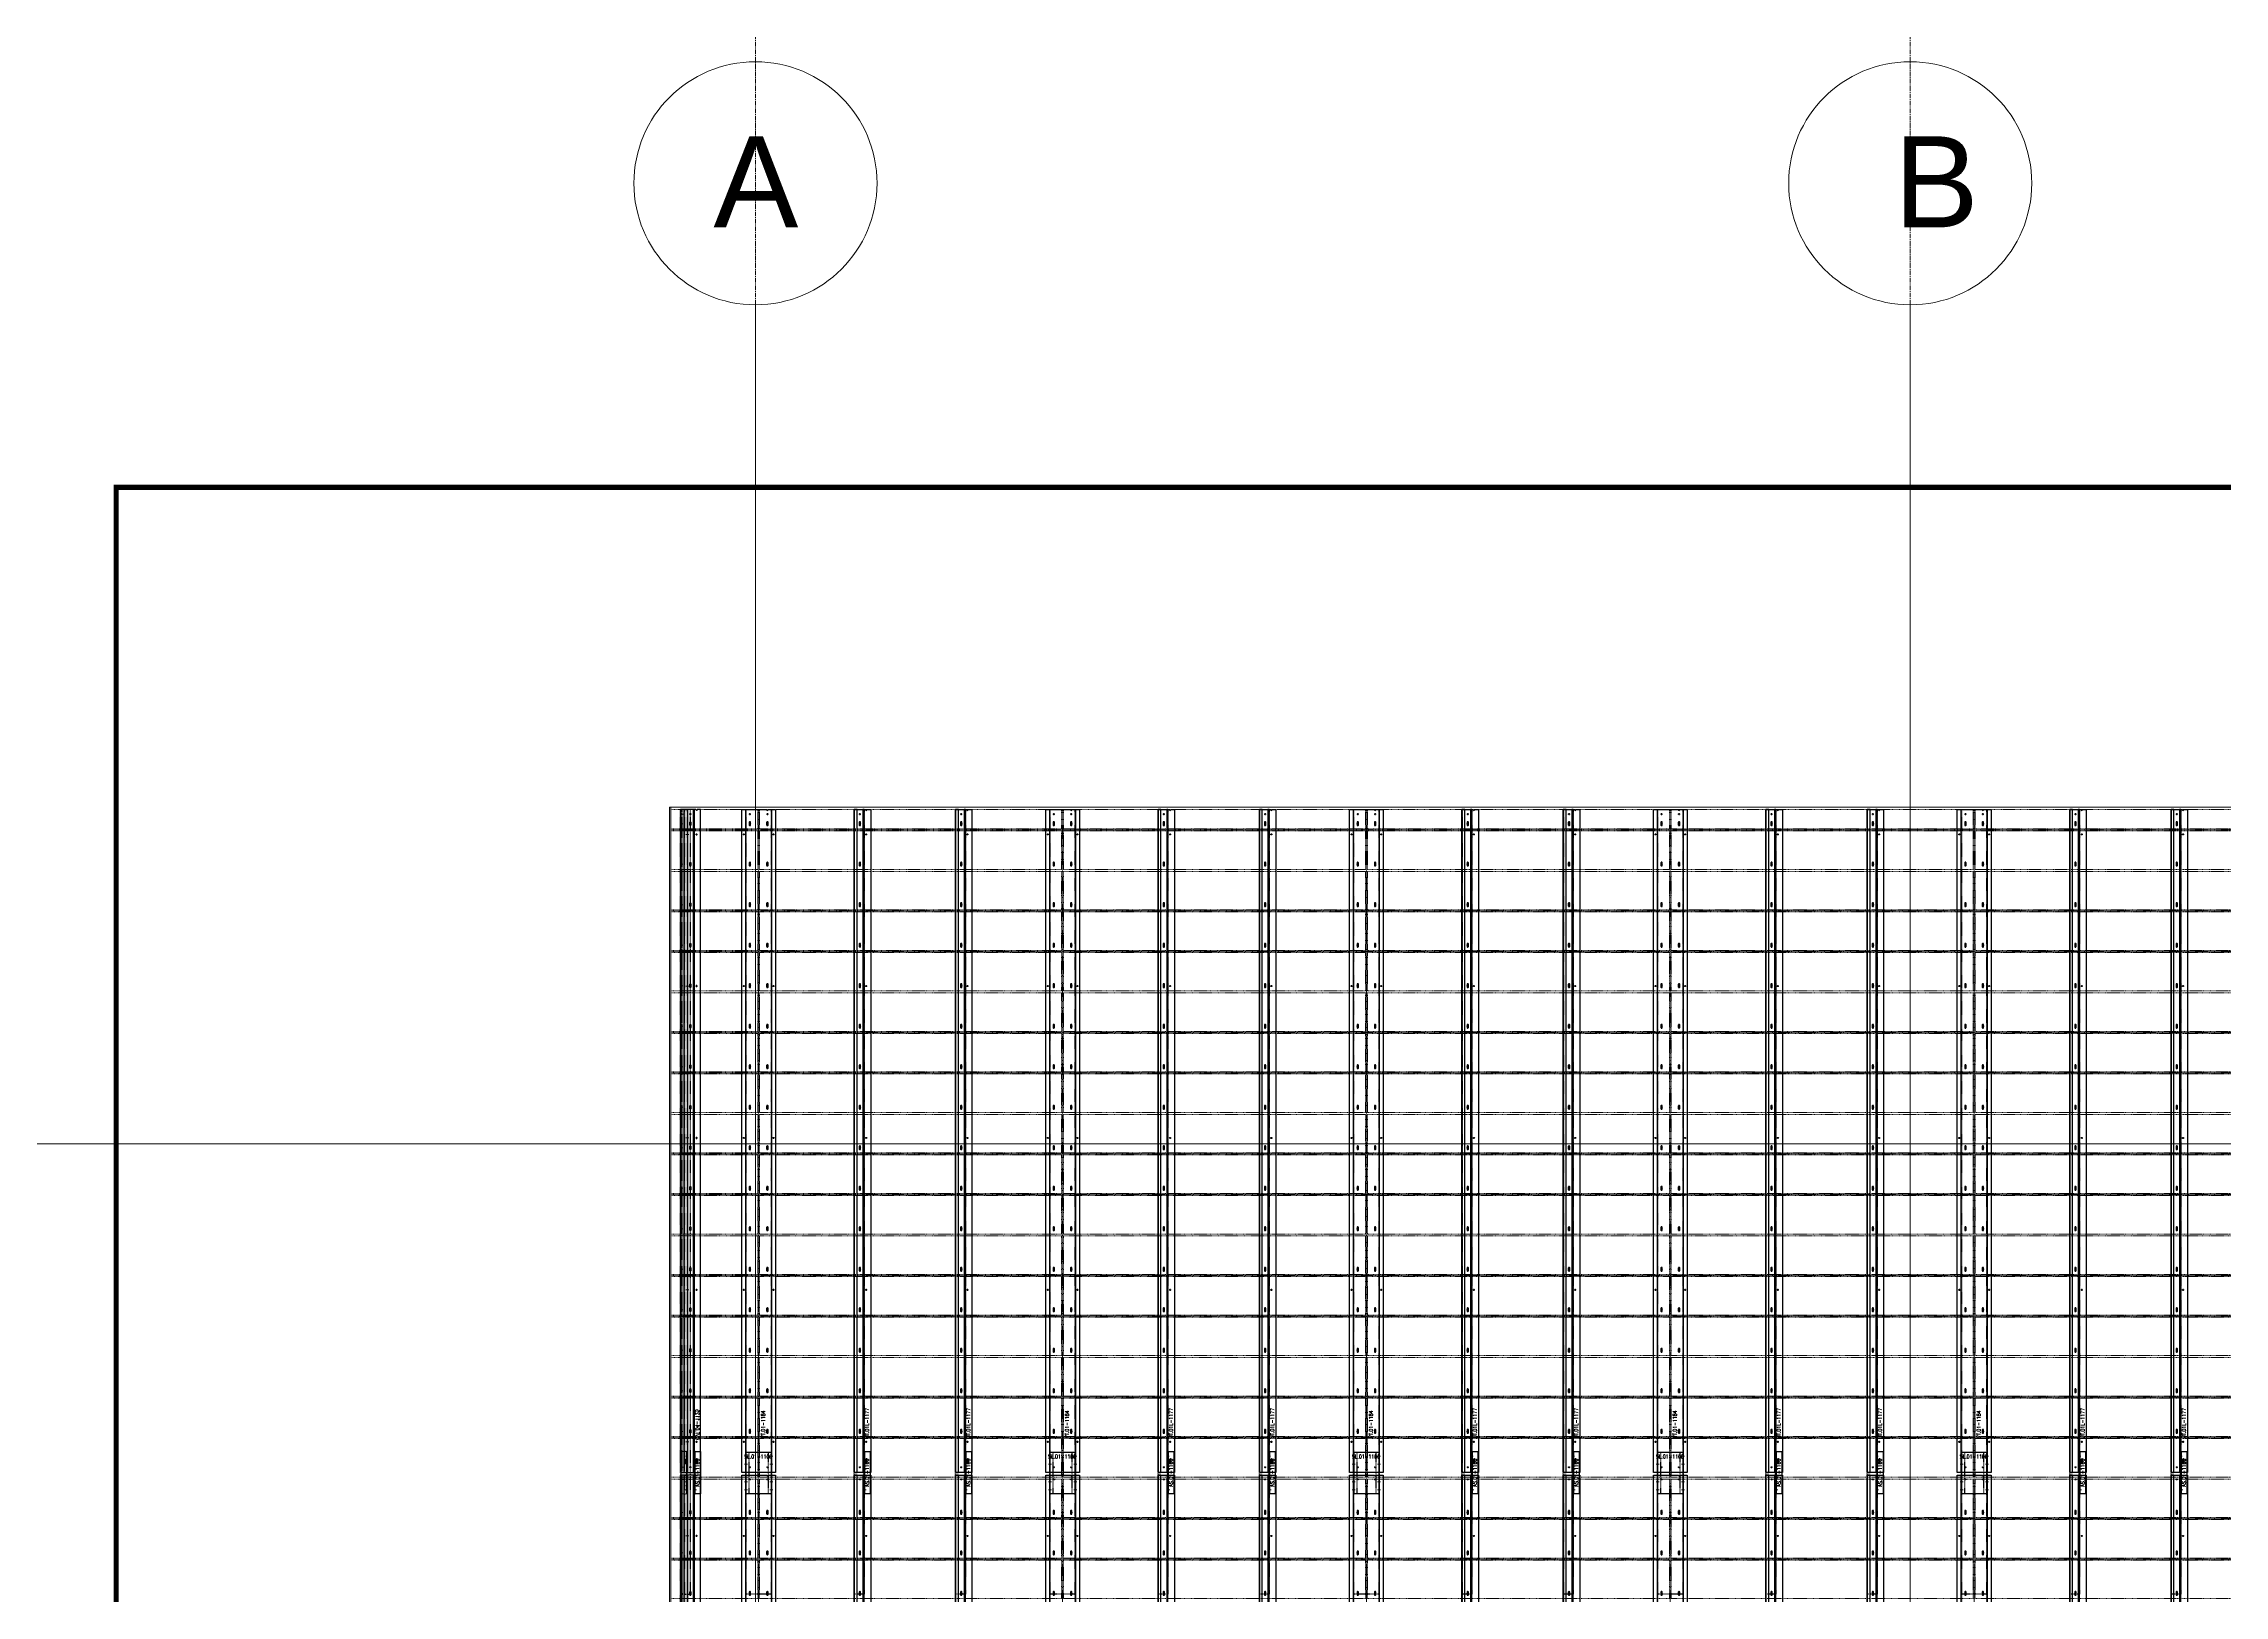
# Model space of a CAD drawing. Header units: inches. Extents: x 841 to 14369, y -5431 to -3225.
# Drawn here: x 12429.2 to 12859.7, y -3869.9 to -3563.4 of the extents above; entities that cross this region are included whole.
import ezdxf
from ezdxf.xclip import XClip

# ---------------------------------------------------------------- set-up
doc = ezdxf.new("R2010")
doc.units = ezdxf.units.IN
doc.header["$MEASUREMENT"] = 0
doc.header["$XCLIPFRAME"] = 0
for name, pattern in [('INC-200$0$NBK_CenterX2', [1.083333, 0.666667, -0.125, 0.166667, -0.125]), ('NBK_Center', [0.541667, 0.333333, -0.0625, 0.083333, -0.0625]), ('NBK_Center2', [0.270833, 0.166667, -0.03125, 0.041667, -0.03125]), ('NBK_CenterX2', [1.083333, 0.666667, -0.125, 0.166667, -0.125]), ('NBK_Hidden', [0.125, 0.083333, -0.041667]), ('NBK_Hidden2', [0.0625, 0.041667, -0.020833])]:
    doc.linetypes.add(name, pattern=pattern)
doc.layers.get('Defpoints').update_dxf_attribs({"color": 250, "lineweight": 0})
for name, color, linetype, lineweight in [('!Arch2', 8, 'Continuous', 9), ('!Bracket', 11, 'Continuous', 25), ('!Clip - bent', 20, 'Continuous', 25), ('!Dimension', 50, 'Continuous', 5), ('!Extrusion', 140, 'Continuous', 25), ('!Gridline', 112, 'NBK_CenterX2', 5), ('!Linetype_Center', 220, 'NBK_Center', 9), ('!Linetype_Center2', 222, 'NBK_Center2', 9), ('!Misc2', 252, 'NBK_Hidden2', 5), ('INC-200$0$!Gridline', 112, 'INC-200$0$NBK_CenterX2', 5), ('S-GRID-IDEN', 1, 'Continuous', 9)]:
    doc.layers.add(name, color=color, linetype=linetype, lineweight=lineweight)
doc.layers.add('!Viewport', color=250, linetype='Continuous', lineweight=0, plot=False)
doc.styles.add('Arial_1', font='arial.ttf', dxfattribs={"height": 18})
doc.styles.add('Romans', font='romans.shx', dxfattribs={"width": 0.8})

# ---------------------------------------------------------------- blocks, each defined once
blk = doc.blocks.new('Grid - Grid Head - 1_2_ Circle-1591862-BUILDING ELEVATION - EAST')
at = {"layer": 'S-GRID-IDEN'}
blk.add_circle((813.21, 1599.69), 24, dxfattribs=at)
blk = doc.blocks.new('A$C5F5E0522')
for p, q in [((-1332.01, -364.16), (-1332.01, 165.69)), ((-1104.01, -364.16), (-1104.01, 165.69)), ((442.95, 0), (-1655, 0))]:
    blk.add_line(p, q)
at = {"layer": 'S-GRID-IDEN', "xscale": -1}
for p in [(-518.81, -1410), (-290.81, -1410)]:
    blk.add_blockref('Grid - Grid Head - 1_2_ Circle-1591862-BUILDING ELEVATION - EAST', p, dxfattribs=at)
at = {"style": 'Arial_1'}
for s, p in [('A', (-1340.32, 180.98)), ('B', (-1107.26, 180.98))]:
    blk.add_text(s, height=18, dxfattribs=at).set_placement(p)
blk = doc.blocks.new('A$C5F5E0AD2')
for p, q in [((-629.76, 324.5), (-1348.97, 324.5)), ((-1348.97, 324.5), (-1348.97, 0)), ((-1348.76, 0), (-1348.76, 324.5))]:
    blk.add_line(p, q)
blk = doc.blocks.new('A$C5EC25172')
at = {"layer": '!Linetype_Center2'}
for p, q in [((-1331.39, 66), (-1331.39, -242)), ((-1271.39, 66), (-1271.39, -242)), ((-1211.39, 66), (-1211.39, -242)), ((-1151.39, 66), (-1151.39, -242)), ((-1091.39, 66), (-1091.39, -242)), ((-1348.76, 62), (-629.76, 62)), ((-1348.76, 46), (-629.76, 46)), ((-1348.76, 38), (-629.76, 38)), ((-1348.76, 22), (-629.76, 22)), ((-1348.76, 14), (-629.76, 14)), ((-1348.76, -2), (-629.76, -2)), ((-1348.76, -10), (-629.76, -10)), ((-1348.76, -26), (-629.76, -26)), ((-1348.76, -34), (-629.76, -34)), ((-1348.76, -50), (-629.76, -50)), ((-1348.76, -58), (-629.76, -58)), ((-1348.76, -74), (-629.76, -74)), ((-1348.76, -82), (-629.76, -82))]:
    blk.add_line(p, q, dxfattribs=at)
for points in [[(-1331.58, 66), (-1348.76, 66), (-1348.76, 62.2), (-1331.58, 62.2)], [(-1331.2, 66), (-1271.58, 66), (-1271.58, 62.2), (-1331.2, 62.2)], [(-1211.58, 66), (-1271.2, 66), (-1271.2, 62.2), (-1211.58, 62.2)], [(-1211.2, 66), (-1151.58, 66), (-1151.58, 62.2), (-1211.2, 62.2)], [(-1091.58, 66), (-1151.2, 66), (-1151.2, 62.2), (-1091.58, 62.2)], [(-1091.2, 66), (-1031.58, 66), (-1031.58, 62.2), (-1091.2, 62.2)], [(-1331.58, 54.19), (-1348.76, 54.19), (-1348.76, 61.8), (-1331.58, 61.8)], [(-1331.2, 54.19), (-1271.58, 54.19), (-1271.58, 61.8), (-1331.2, 61.8)], [(-1211.58, 54.19), (-1271.2, 54.19), (-1271.2, 61.8), (-1211.58, 61.8)], [(-1211.2, 54.19), (-1151.58, 54.19), (-1151.58, 61.8), (-1211.2, 61.8)], [(-1091.58, 54.19), (-1151.2, 54.19), (-1151.2, 61.8), (-1091.58, 61.8)], [(-1091.2, 54.19), (-1031.58, 54.19), (-1031.58, 61.8), (-1091.2, 61.8)], [(-1331.58, 53.81), (-1348.76, 53.81), (-1348.76, 46.2), (-1331.58, 46.2)], [(-1331.2, 53.81), (-1271.58, 53.81), (-1271.58, 46.2), (-1331.2, 46.2)], [(-1211.58, 53.81), (-1271.2, 53.81), (-1271.2, 46.2), (-1211.58, 46.2)], [(-1211.2, 53.81), (-1151.58, 53.81), (-1151.58, 46.2), (-1211.2, 46.2)], [(-1091.58, 53.81), (-1151.2, 53.81), (-1151.2, 46.2), (-1091.58, 46.2)], [(-1091.2, 53.81), (-1031.58, 53.81), (-1031.58, 46.2), (-1091.2, 46.2)], [(-1331.58, 45.81), (-1348.76, 45.81), (-1348.76, 38.2), (-1331.58, 38.2)], [(-1331.2, 45.81), (-1271.58, 45.81), (-1271.58, 38.2), (-1331.2, 38.2)], [(-1211.58, 45.81), (-1271.2, 45.81), (-1271.2, 38.2), (-1211.58, 38.2)], [(-1211.2, 45.81), (-1151.58, 45.81), (-1151.58, 38.2), (-1211.2, 38.2)], [(-1091.58, 45.81), (-1151.2, 45.81), (-1151.2, 38.2), (-1091.58, 38.2)], [(-1091.2, 45.81), (-1031.58, 45.81), (-1031.58, 38.2), (-1091.2, 38.2)], [(-1331.58, 37.81), (-1348.76, 37.81), (-1348.76, 30.2), (-1331.58, 30.2)], [(-1331.2, 37.81), (-1271.58, 37.81), (-1271.58, 30.2), (-1331.2, 30.2)], [(-1211.58, 37.81), (-1271.2, 37.81), (-1271.2, 30.2), (-1211.58, 30.2)], [(-1211.2, 37.81), (-1151.58, 37.81), (-1151.58, 30.2), (-1211.2, 30.2)], [(-1091.58, 37.81), (-1151.2, 37.81), (-1151.2, 30.2), (-1091.58, 30.2)], [(-1091.2, 37.81), (-1031.58, 37.81), (-1031.58, 30.2), (-1091.2, 30.2)], [(-1331.58, 29.81), (-1348.76, 29.81), (-1348.76, 22.2), (-1331.58, 22.2)], [(-1331.2, 29.81), (-1271.58, 29.81), (-1271.58, 22.2), (-1331.2, 22.2)], [(-1211.58, 29.81), (-1271.2, 29.81), (-1271.2, 22.2), (-1211.58, 22.2)], [(-1211.2, 29.81), (-1151.58, 29.81), (-1151.58, 22.2), (-1211.2, 22.2)], [(-1091.58, 29.81), (-1151.2, 29.81), (-1151.2, 22.2), (-1091.58, 22.2)], [(-1091.2, 29.81), (-1031.58, 29.81), (-1031.58, 22.2), (-1091.2, 22.2)], [(-1331.58, 21.81), (-1348.76, 21.81), (-1348.76, 14.2), (-1331.58, 14.2)], [(-1331.2, 21.81), (-1271.58, 21.81), (-1271.58, 14.2), (-1331.2, 14.2)], [(-1211.58, 21.81), (-1271.2, 21.81), (-1271.2, 14.2), (-1211.58, 14.2)], [(-1211.2, 21.81), (-1151.58, 21.81), (-1151.58, 14.2), (-1211.2, 14.2)], [(-1091.58, 21.81), (-1151.2, 21.81), (-1151.2, 14.2), (-1091.58, 14.2)], [(-1091.2, 21.81), (-1031.58, 21.81), (-1031.58, 14.2), (-1091.2, 14.2)], [(-1331.58, 13.81), (-1348.76, 13.81), (-1348.76, 6.2), (-1331.58, 6.2)], [(-1331.2, 13.81), (-1271.58, 13.81), (-1271.58, 6.2), (-1331.2, 6.2)], [(-1211.58, 13.81), (-1271.2, 13.81), (-1271.2, 6.2), (-1211.58, 6.2)], [(-1211.2, 13.81), (-1151.58, 13.81), (-1151.58, 6.2), (-1211.2, 6.2)], [(-1091.58, 13.81), (-1151.2, 13.81), (-1151.2, 6.2), (-1091.58, 6.2)], [(-1091.2, 13.81), (-1031.58, 13.81), (-1031.58, 6.2), (-1091.2, 6.2)], [(-1331.58, 5.81), (-1348.76, 5.81), (-1348.76, -1.8), (-1331.58, -1.8)], [(-1331.2, 5.81), (-1271.58, 5.81), (-1271.58, -1.8), (-1331.2, -1.8)], [(-1211.58, 5.81), (-1271.2, 5.81), (-1271.2, -1.8), (-1211.58, -1.8)], [(-1211.2, 5.81), (-1151.58, 5.81), (-1151.58, -1.8), (-1211.2, -1.8)], [(-1091.58, 5.81), (-1151.2, 5.81), (-1151.2, -1.8), (-1091.58, -1.8)], [(-1091.2, 5.81), (-1031.58, 5.81), (-1031.58, -1.8), (-1091.2, -1.8)], [(-1331.58, -2.19), (-1348.76, -2.19), (-1348.76, -9.8), (-1331.58, -9.8)], [(-1331.2, -2.19), (-1271.58, -2.19), (-1271.58, -9.8), (-1331.2, -9.8)], [(-1211.58, -2.19), (-1271.2, -2.19), (-1271.2, -9.8), (-1211.58, -9.8)], [(-1211.2, -2.19), (-1151.58, -2.19), (-1151.58, -9.8), (-1211.2, -9.8)], [(-1091.58, -2.19), (-1151.2, -2.19), (-1151.2, -9.8), (-1091.58, -9.8)], [(-1091.2, -2.19), (-1031.58, -2.19), (-1031.58, -9.8), (-1091.2, -9.8)], [(-1331.58, -10.19), (-1348.76, -10.19), (-1348.76, -17.8), (-1331.58, -17.8)], [(-1331.2, -10.19), (-1271.58, -10.19), (-1271.58, -17.8), (-1331.2, -17.8)], [(-1211.58, -10.19), (-1271.2, -10.19), (-1271.2, -17.8), (-1211.58, -17.8)], [(-1211.2, -10.19), (-1151.58, -10.19), (-1151.58, -17.8), (-1211.2, -17.8)], [(-1091.58, -10.19), (-1151.2, -10.19), (-1151.2, -17.8), (-1091.58, -17.8)], [(-1091.2, -10.19), (-1031.58, -10.19), (-1031.58, -17.8), (-1091.2, -17.8)], [(-1331.58, -18.19), (-1348.76, -18.19), (-1348.76, -25.8), (-1331.58, -25.8)], [(-1331.2, -18.19), (-1271.58, -18.19), (-1271.58, -25.8), (-1331.2, -25.8)], [(-1211.58, -18.19), (-1271.2, -18.19), (-1271.2, -25.8), (-1211.58, -25.8)], [(-1211.2, -18.19), (-1151.58, -18.19), (-1151.58, -25.8), (-1211.2, -25.8)], [(-1091.58, -18.19), (-1151.2, -18.19), (-1151.2, -25.8), (-1091.58, -25.8)], [(-1091.2, -18.19), (-1031.58, -18.19), (-1031.58, -25.8), (-1091.2, -25.8)], [(-1331.58, -26.19), (-1348.76, -26.19), (-1348.76, -33.8), (-1331.58, -33.8)], [(-1331.2, -26.19), (-1271.58, -26.19), (-1271.58, -33.8), (-1331.2, -33.8)], [(-1211.58, -26.19), (-1271.2, -26.19), (-1271.2, -33.8), (-1211.58, -33.8)], [(-1211.2, -26.19), (-1151.58, -26.19), (-1151.58, -33.8), (-1211.2, -33.8)], [(-1091.58, -26.19), (-1151.2, -26.19), (-1151.2, -33.8), (-1091.58, -33.8)], [(-1091.2, -26.19), (-1031.58, -26.19), (-1031.58, -33.8), (-1091.2, -33.8)], [(-1331.58, -34.19), (-1348.76, -34.19), (-1348.76, -41.8), (-1331.58, -41.8)], [(-1331.2, -34.19), (-1271.58, -34.19), (-1271.58, -41.8), (-1331.2, -41.8)], [(-1211.58, -34.19), (-1271.2, -34.19), (-1271.2, -41.8), (-1211.58, -41.8)], [(-1211.2, -34.19), (-1151.58, -34.19), (-1151.58, -41.8), (-1211.2, -41.8)], [(-1091.58, -34.19), (-1151.2, -34.19), (-1151.2, -41.8), (-1091.58, -41.8)], [(-1091.2, -34.19), (-1031.58, -34.19), (-1031.58, -41.8), (-1091.2, -41.8)], [(-1331.58, -42.19), (-1348.76, -42.19), (-1348.76, -49.8), (-1331.58, -49.8)], [(-1331.2, -42.19), (-1271.58, -42.19), (-1271.58, -49.8), (-1331.2, -49.8)], [(-1211.58, -42.19), (-1271.2, -42.19), (-1271.2, -49.8), (-1211.58, -49.8)], [(-1211.2, -42.19), (-1151.58, -42.19), (-1151.58, -49.8), (-1211.2, -49.8)], [(-1091.58, -42.19), (-1151.2, -42.19), (-1151.2, -49.8), (-1091.58, -49.8)], [(-1091.2, -42.19), (-1031.58, -42.19), (-1031.58, -49.8), (-1091.2, -49.8)], [(-1331.58, -50.19), (-1348.76, -50.19), (-1348.76, -57.8), (-1331.58, -57.8)], [(-1331.2, -50.19), (-1271.58, -50.19), (-1271.58, -57.8), (-1331.2, -57.8)], [(-1211.58, -50.19), (-1271.2, -50.19), (-1271.2, -57.8), (-1211.58, -57.8)], [(-1211.2, -50.19), (-1151.58, -50.19), (-1151.58, -57.8), (-1211.2, -57.8)], [(-1091.58, -50.19), (-1151.2, -50.19), (-1151.2, -57.8), (-1091.58, -57.8)], [(-1091.2, -50.19), (-1031.58, -50.19), (-1031.58, -57.8), (-1091.2, -57.8)], [(-1331.58, -58.19), (-1348.76, -58.19), (-1348.76, -65.8), (-1331.58, -65.8)], [(-1331.2, -58.19), (-1271.58, -58.19), (-1271.58, -65.8), (-1331.2, -65.8)], [(-1211.58, -58.19), (-1271.2, -58.19), (-1271.2, -65.8), (-1211.58, -65.8)], [(-1211.2, -58.19), (-1151.58, -58.19), (-1151.58, -65.8), (-1211.2, -65.8)], [(-1091.58, -58.19), (-1151.2, -58.19), (-1151.2, -65.8), (-1091.58, -65.8)], [(-1091.2, -58.19), (-1031.58, -58.19), (-1031.58, -65.8), (-1091.2, -65.8)], [(-1331.58, -66.19), (-1348.76, -66.19), (-1348.76, -73.8), (-1331.58, -73.8)], [(-1331.2, -66.19), (-1271.58, -66.19), (-1271.58, -73.8), (-1331.2, -73.8)], [(-1211.58, -66.19), (-1271.2, -66.19), (-1271.2, -73.8), (-1211.58, -73.8)], [(-1211.2, -66.19), (-1151.58, -66.19), (-1151.58, -73.8), (-1211.2, -73.8)], [(-1091.58, -66.19), (-1151.2, -66.19), (-1151.2, -73.8), (-1091.58, -73.8)], [(-1091.2, -66.19), (-1031.58, -66.19), (-1031.58, -73.8), (-1091.2, -73.8)], [(-1331.58, -74.19), (-1348.76, -74.19), (-1348.76, -81.8), (-1331.58, -81.8)], [(-1331.2, -74.19), (-1271.58, -74.19), (-1271.58, -81.8), (-1331.2, -81.8)], [(-1211.58, -74.19), (-1271.2, -74.19), (-1271.2, -81.8), (-1211.58, -81.8)], [(-1211.2, -74.19), (-1151.58, -74.19), (-1151.58, -81.8), (-1211.2, -81.8)], [(-1091.58, -74.19), (-1151.2, -74.19), (-1151.2, -81.8), (-1091.58, -81.8)], [(-1091.2, -74.19), (-1031.58, -74.19), (-1031.58, -81.8), (-1091.2, -81.8)], [(-1331.58, -82.19), (-1348.76, -82.19), (-1348.76, -89.8), (-1331.58, -89.8)], [(-1331.2, -82.19), (-1271.58, -82.19), (-1271.58, -89.8), (-1331.2, -89.8)], [(-1211.58, -82.19), (-1271.2, -82.19), (-1271.2, -89.8), (-1211.58, -89.8)], [(-1211.2, -82.19), (-1151.58, -82.19), (-1151.58, -89.8), (-1211.2, -89.8)], [(-1091.58, -82.19), (-1151.2, -82.19), (-1151.2, -89.8), (-1091.58, -89.8)], [(-1091.2, -82.19), (-1031.58, -82.19), (-1031.58, -89.8), (-1091.2, -89.8)]]:
    blk.add_lwpolyline(points, close=True, dxfattribs=at)
blk = doc.blocks.new('GRID_ELEV WEST_W')
at = {"layer": '!Gridline'}
for p, q in [((0.03, -1231.31), (0.03, 403.85)), ((169.68, -1231.31), (169.68, 403.85)), ((-475.94, 8.48), (1164.09, 8.48))]:
    blk.add_line(p, q, dxfattribs=at)
blk = doc.blocks.new('19mm WEEP HOLE')
at = {"layer": '!Linetype_Center'}
blk.add_line((-0.37, 0.2), (-0.37, -0.12), dxfattribs=at)
at = {"linetype": 'NBK_Hidden'}
blk.add_lwpolyline([(-0.75, 0.08), (0, 0.08), (0, 0), (-0.75, 0)], close=True, dxfattribs=at)
blk = doc.blocks.new('WEEP HOLE')
at = {"layer": '!Linetype_Center'}
for p, q in [((-0.22, 0.37), (0.22, 0.37)), ((0, 0.83), (0, -0.08))]:
    blk.add_line(p, q, dxfattribs=at)
at = {"color": 0}
blk.add_lwpolyline([(-0.14, 0.61), (-0.14, 0.14, 0.414214), (0, 0, 0.414214), (0.14, 0.14), (0.14, 0.61, 0.414214), (0, 0.75, 0.414214)], format="xyb", close=True, dxfattribs=at)
blk = doc.blocks.new('HOLE SECTION')
at = {"layer": '!Linetype_Center2'}
blk.add_line((-0.33, 0), (0.26, 0), dxfattribs=at)
at = {"layer": '!Misc2'}
blk.add_lwpolyline([(-0.09, 0.1), (0, 0.1), (0, -0.1), (-0.09, -0.1)], close=True, dxfattribs=at)
blk = doc.blocks.new('TAP HOLE_5mm')
at = {"layer": '!Linetype_Center2'}
for points in [[(-0.18, 0), (0.18, 0)], [(0, 0.18), (0, -0.18)]]:
    blk.add_lwpolyline(points, dxfattribs=at)
blk.add_circle((0, 0), 0.101)
blk = doc.blocks.new('CLEAR SECTION HOLE')
at = {"layer": '!Linetype_Center2'}
blk.add_line((-0.33, 0), (0.26, 0), dxfattribs=at)
at = {"layer": '!Misc2'}
blk.add_lwpolyline([(-0.08, 0.1), (0, 0.1), (0, -0.1), (-0.08, -0.1)], close=True, dxfattribs=at)
blk = doc.blocks.new('CVT.04-1125')
at = {"layer": '!Extrusion'}
blk.add_lwpolyline([(-3.97, 0), (-3.97, 130.92), (-3.34, 130.92, 1), (-3.06, 130.92), (0, 130.92), (0, 0)], format="xyb", close=True, dxfattribs=at)
for points in [[(-2.78, 0), (-2.78, 130.92), (-2.53, 130.92), (-2.53, 0)], [(-0.76, 0), (-0.76, 130.92), (-1.41, 130.92), (-1.41, 0)]]:
    blk.add_lwpolyline(points, dxfattribs=at)
at = {"layer": '!Extrusion', "linetype": 'NBK_Hidden'}
for points in [[(-1.42, 0), (-1.42, 130.92), (-1.33, 130.92), (-1.33, 0)], [(-0.86, 0), (-0.86, 130.92), (-0.76, 130.92), (-0.76, 0)], [(-0.35, 0), (-0.35, 130.92), (-0.28, 130.92), (-0.28, 0)], [(-0.04, 0), (-0.04, 130.92), (-0.14, 130.92), (-0.14, 0)]]:
    blk.add_lwpolyline(points, dxfattribs=at)
at = {"layer": '!Dimension'}
for name, p in [('CLEAR SECTION HOLE', (-0.28, 130.04)), ('HOLE SECTION', (-1.33, 126.02)), ('HOLE SECTION', (-1.33, 96.09)), ('HOLE SECTION', (-1.33, 66.08)), ('HOLE SECTION', (-1.33, 36.08)), ('HOLE SECTION', (-1.33, 6.08)), ('CLEAR SECTION HOLE', (-0.28, 1.06))]:
    blk.add_blockref(name, p, dxfattribs=at)
at = {"layer": '!Extrusion', "xscale": -1}
for name, p in [('TAP HOLE_5mm', (-1.97, 130.04)), ('WEEP HOLE', (-1.97, 127.78)), ('WEEP HOLE', (-1.97, 119.78)), ('WEEP HOLE', (-1.97, 111.78)), ('WEEP HOLE', (-1.97, 103.78)), ('WEEP HOLE', (-1.97, 95.78)), ('WEEP HOLE', (-1.97, 87.78)), ('WEEP HOLE', (-1.97, 79.78)), ('WEEP HOLE', (-1.97, 71.78)), ('WEEP HOLE', (-1.97, 63.78)), ('WEEP HOLE', (-1.97, 55.78)), ('WEEP HOLE', (-1.97, 47.78)), ('WEEP HOLE', (-1.97, 39.78)), ('WEEP HOLE', (-1.97, 31.78)), ('WEEP HOLE', (-1.97, 23.78)), ('WEEP HOLE', (-1.97, 15.78)), ('WEEP HOLE', (-1.97, 7.78)), ('TAP HOLE_5mm', (-1.97, 1.06))]:
    blk.add_blockref(name, p, dxfattribs=at)
at = {"layer": '!Extrusion'}
for p in [(-3.2, 126.02), (-3.2, 96.09), (-3.2, 66.08), (-3.2, 36.08), (-3.2, 6.08)]:
    blk.add_blockref('TAP HOLE_5mm', p, dxfattribs=at)
at = {"layer": '!Extrusion', "rotation": 270}
for p in [(-0.35, 127.78), (-0.35, 119.78), (-0.35, 111.78), (-0.35, 103.78), (-0.35, 95.78), (-0.35, 87.78), (-0.35, 79.78), (-0.35, 71.78), (-0.35, 63.78), (-0.35, 55.78), (-0.35, 47.78), (-0.35, 39.78), (-0.35, 31.78), (-0.35, 23.78), (-0.35, 15.78), (-0.35, 7.78)]:
    blk.add_blockref('19mm WEEP HOLE', p, dxfattribs=at)
at = {"layer": 'Defpoints', "color": 3, "insert": (-3.38, 9.49), "char_height": 0.75, "width": 1.65, "attachment_point": 5, "rotation": 90, "style": 'Romans'}
blk.add_mtext('CVT.04-1125', dxfattribs=at)
blk = doc.blocks.new('SECTION CLEAR HOLE 1')
at = {"layer": '!Linetype_Center2'}
blk.add_line((-0.33, 0, 0), (0.26, 0, 0), dxfattribs=at)
at = {"layer": '!Misc2'}
blk.add_lwpolyline([(-0.12, 0.1), (0, 0.1), (0, -0.1), (-0.12, -0.1)], close=True, dxfattribs=at)
blk = doc.blocks.new('SLOTTED SECTION1')
at = {"layer": '!Linetype_Center2'}
blk.add_lwpolyline([(-0.24, 0), (0.12, 0)], dxfattribs=at)
at = {"layer": '!Misc2'}
blk.add_lwpolyline([(-0.12, 0.47), (0, 0.47), (0, -0.47), (-0.12, -0.47)], close=True, dxfattribs=at)
blk = doc.blocks.new('SLOTTED HOLE 1')
at = {"layer": '!Linetype_Center'}
for p, q in [((0, 0.55), (0, -0.55)), ((-0.22, 0), (0.22, 0))]:
    blk.add_line(p, q, dxfattribs=at)
at = {"color": 0}
blk.add_lwpolyline([(-0.14, 0.33), (-0.14, -0.33, 0.414214), (0, -0.47, 0.414214), (0.14, -0.33), (0.14, 0.33, 0.414214), (0, 0.47, 0.414214)], format="xyb", close=True, dxfattribs=at)
blk = doc.blocks.new('AS.01-1100')
at = {"layer": '!Bracket'}
for points in [[(-1.3, 4.65), (-0.12, 4.65), (-0.12, -3.67), (-1.3, -3.67)], [(-1.3, -3.67), (-1.18, -3.67), (-1.18, 4.65), (-1.3, 4.65)]]:
    blk.add_lwpolyline(points, close=True, dxfattribs=at)
at = {"layer": '!Dimension'}
for name, p in [('SLOTTED SECTION1', (-1.18, 3.73)), ('SLOTTED SECTION1', (-1.18, 2.15)), ('SECTION CLEAR HOLE 1', (-1.18, -1.3)), ('SECTION CLEAR HOLE 1', (-1.18, -2.88))]:
    blk.add_blockref(name, p, dxfattribs=at)
at = {"layer": '!Extrusion', "linetype": 'NBK_Hidden'}
blk.add_blockref('SLOTTED HOLE 1', (-0.83, 2.75), dxfattribs=at)
at = {"layer": '!Extrusion', "rotation": 360}
blk.add_blockref('TAP HOLE_5mm', (-0.83, -2.09), dxfattribs=at)
at = {"layer": 'Defpoints', "color": 30, "insert": (-0.71, 0.49), "char_height": 0.75, "width": 1.65, "attachment_point": 5, "rotation": 90, "style": 'Romans'}
blk.add_mtext('AS.01-1100', dxfattribs=at)
blk = doc.blocks.new('SPLICE HIDDEN')
at = {"layer": '!Linetype_Center'}
for p, q in [((-0.93, 2.75), (-0.49, 2.75)), ((-0.71, 3.3), (-0.71, 2.2))]:
    blk.add_line(p, q, dxfattribs=at)
at = {"layer": '!Linetype_Center2'}
for points in [[(-0.89, -2.09), (-0.53, -2.09)], [(-0.71, -1.91), (-0.71, -2.26)]]:
    blk.add_lwpolyline(points, dxfattribs=at)
at = {"layer": 'Defpoints', "color": 8}
for points in [[(-1.18, -3.67), (-1.06, -3.67), (-1.06, 4.65), (-1.18, 4.65)], [(-1.18, 4.65), (0, 4.65), (0, -3.67), (-1.18, -3.67)]]:
    blk.add_lwpolyline(points, close=True, dxfattribs=at)
blk.add_lwpolyline([(-0.85, 3.08), (-0.85, 2.42, 0.414214), (-0.71, 2.28, 0.414214), (-0.57, 2.42), (-0.57, 3.08, 0.414214), (-0.71, 3.22, 0.414214)], format="xyb", close=True, dxfattribs=at)
blk.add_circle((-0.71, -2.09), 0.101, dxfattribs=at)
at = {"layer": '!Dimension'}
for name, p in [('SLOTTED SECTION1', (-1.06, 3.73)), ('SLOTTED SECTION1', (-1.06, 2.15)), ('SECTION CLEAR HOLE 1', (-1.06, -1.3)), ('SECTION CLEAR HOLE 1', (-1.06, -2.88))]:
    blk.add_blockref(name, p, dxfattribs=at)
blk = doc.blocks.new('MIRROR OF CVT.04-1126')
at = {"layer": '!Extrusion'}
blk.add_lwpolyline([(0.76, 0), (3.97, 0), (3.97, 143.5), (3.34, 143.5, -1), (3.06, 143.5), (0, 143.5), (0, 0.9), (1.42, 0.9)], format="xyb", dxfattribs=at)
at = {"layer": '!Extrusion', "linetype": 'NBK_Hidden'}
for points in [[(0.04, 0.9), (0.04, 143.5), (0.14, 143.5), (0.14, 0.9)], [(0.35, 0.9), (0.35, 143.5), (0.28, 143.5), (0.28, 0.9)], [(1.42, 0.9), (1.42, 143.5), (1.33, 143.5), (1.33, 0.9)]]:
    blk.add_lwpolyline(points, dxfattribs=at)
blk.add_lwpolyline([(0.86, 0), (0.86, 143.5), (0.76, 143.5), (0.76, 0)], close=True, dxfattribs=at)
at = {"layer": '!Extrusion'}
for points in [[(0.76, 0), (0.76, 143.5), (1.41, 143.5), (1.41, 0)], [(2.78, 0), (2.78, 143.5), (2.53, 143.5), (2.53, 0)]]:
    blk.add_lwpolyline(points, close=True, dxfattribs=at)
at = {"layer": '!Linetype_Center2'}
blk.add_lwpolyline([(0, 0.9), (1.42, 0.9), (1.42, 0), (0, 0)], close=True, dxfattribs=at)
for points in [[(0, 0), (1.42, 0.9)], [(0, 0.9), (1.42, 0)]]:
    blk.add_lwpolyline(points, dxfattribs=at)
at = {"layer": '!Clip - bent', "xscale": -1}
blk.add_blockref('SPLICE HIDDEN', (0.15, 143.5), dxfattribs=at)
at = {"layer": '!Dimension'}
blk.add_blockref('AS.01-1100', (4.08, 143.5), dxfattribs=at)
at = {"layer": '!Dimension', "xscale": -1}
for name, p in [('CLEAR SECTION HOLE', (0.28, 142.67)), ('HOLE SECTION', (1.33, 131.5)), ('HOLE SECTION', (1.33, 101.5)), ('HOLE SECTION', (1.33, 71.5)), ('HOLE SECTION', (1.33, 41.5)), ('HOLE SECTION', (1.33, 11.5)), ('CLEAR SECTION HOLE', (0.28, 1.99))]:
    blk.add_blockref(name, p, dxfattribs=at)
at = {"layer": '!Extrusion'}
for name, p in [('TAP HOLE_5mm', (1.97, 142.67)), ('WEEP HOLE', (1.97, 135.78)), ('WEEP HOLE', (1.97, 127.78)), ('WEEP HOLE', (1.97, 119.78)), ('WEEP HOLE', (1.97, 111.78)), ('WEEP HOLE', (1.97, 103.78)), ('WEEP HOLE', (1.97, 95.78)), ('WEEP HOLE', (1.97, 87.78)), ('WEEP HOLE', (1.97, 79.78)), ('WEEP HOLE', (1.97, 71.78)), ('WEEP HOLE', (1.97, 63.78)), ('WEEP HOLE', (1.97, 55.78)), ('WEEP HOLE', (1.97, 47.78)), ('WEEP HOLE', (1.97, 39.77)), ('WEEP HOLE', (1.97, 31.78)), ('WEEP HOLE', (1.97, 23.78)), ('WEEP HOLE', (1.97, 15.78)), ('WEEP HOLE', (1.97, 7.78)), ('TAP HOLE_5mm', (1.97, 1.06))]:
    blk.add_blockref(name, p, dxfattribs=at)
at = {"layer": '!Extrusion', "xscale": -1, "rotation": 90}
for p in [(0.35, 135.78), (0.35, 127.78), (0.35, 119.78), (0.35, 111.78), (0.35, 103.78), (0.35, 95.78), (0.35, 87.78), (0.35, 79.78), (0.35, 71.78), (0.35, 63.78), (0.35, 55.78), (0.35, 47.78), (0.35, 39.77), (0.35, 31.78), (0.35, 23.78), (0.35, 15.78), (0.35, 7.78)]:
    blk.add_blockref('19mm WEEP HOLE', p, dxfattribs=at)
at = {"layer": '!Extrusion', "xscale": -1}
for p in [(3.2, 131.5), (3.2, 101.5), (3.2, 71.5), (3.2, 41.5), (3.2, 11.5)]:
    blk.add_blockref('TAP HOLE_5mm', p, dxfattribs=at)
at = {"layer": 'Defpoints', "color": 3, "char_height": 0.75, "attachment_point": 5, "rotation": 90, "style": 'Romans'}
for s, insert, width in [('MIRROR OF CVT.04-1126', (3.4, 18.54), 13.0848), ('NOTCH', (-0.79, 0.91), 1.65)]:
    blk.add_mtext(s, dxfattribs=dict(at, insert=insert, width=width))
blk = doc.blocks.new('JT.01L-1177')
at = {"layer": '!Extrusion'}
for points in [[(0.57, 0), (0.57, 130.92), (0, 130.92), (0, 0)], [(1.95, 0), (1.95, 130.92), (1.69, 130.92), (1.69, 0)]]:
    blk.add_lwpolyline(points, close=True, dxfattribs=at)
blk.add_lwpolyline([(0, 0), (0, 130.92), (2.22, 130.92, 1), (2.5, 130.92), (3.25, 130.92), (3.25, 0)], format="xyb", close=True, dxfattribs=at)
at = {"layer": '!Extrusion', "linetype": 'NBK_Hidden'}
for points in [[(0.08, 0), (0.08, 130.92), (0, 130.92), (0, 0)], [(1.95, 0), (1.95, 130.92), (1.87, 130.92), (1.87, 0)]]:
    blk.add_lwpolyline(points, close=True, dxfattribs=at)
at = {"layer": '!Extrusion', "rotation": 360}
for p in [(1.13, 130.04), (2.36, 126.03), (2.36, 96.08), (2.36, 66.08), (2.36, 36.08), (2.36, 6.08), (1.13, 1.06)]:
    blk.add_blockref('TAP HOLE_5mm', p, dxfattribs=at)
at = {"layer": '!Extrusion'}
for p in [(1.13, 127.78), (1.13, 119.78), (1.13, 111.78), (1.13, 103.78), (1.13, 95.78), (1.13, 87.78), (1.13, 79.78), (1.13, 71.78), (1.13, 63.78), (1.13, 55.78), (1.13, 47.78), (1.13, 39.78), (1.13, 31.78), (1.13, 23.78), (1.13, 15.78), (1.13, 7.78)]:
    blk.add_blockref('WEEP HOLE', p, dxfattribs=at)
at = {"layer": 'Defpoints', "color": 2, "insert": (2.54, 9.82), "char_height": 0.75, "width": 1.65, "attachment_point": 5, "rotation": 90, "style": 'Romans'}
blk.add_mtext('JT.01L-1177', dxfattribs=at)
blk = doc.blocks.new('JT.01L-1176')
at = {"layer": '!Extrusion'}
blk.add_lwpolyline([(3.25, 0), (0, 0), (0, 143.5), (2.22, 143.5, 1), (2.5, 143.5), (3.25, 143.5)], format="xyb", close=True, dxfattribs=at)
at = {"layer": '!Extrusion', "linetype": 'NBK_Hidden'}
for points in [[(0, 143.5), (0, 0), (0.08, 0), (0.08, 143.5)], [(1.87, 143.5), (1.87, 0), (1.95, 0), (1.95, 143.5)]]:
    blk.add_lwpolyline(points, close=True, dxfattribs=at)
at = {"layer": '!Extrusion'}
for points in [[(0, 143.5), (0, 0), (0.57, 0), (0.57, 143.5)], [(1.69, 143.5), (1.69, 0), (1.95, 0), (1.95, 143.5)]]:
    blk.add_lwpolyline(points, close=True, dxfattribs=at)
at = {"layer": '!Dimension'}
blk.add_blockref('AS.01-1100', (3.25, 143.5), dxfattribs=at)
at = {"layer": '!Extrusion', "rotation": 360}
for p in [(1.13, 142.67), (2.36, 131.5), (2.36, 101.5), (2.36, 71.5), (2.36, 41.5), (2.36, 11.5), (1.13, 1.06)]:
    blk.add_blockref('TAP HOLE_5mm', p, dxfattribs=at)
at = {"layer": '!Extrusion'}
for p in [(1.13, 135.78), (1.13, 127.78), (1.13, 119.78), (1.13, 111.78), (1.13, 103.78), (1.13, 95.78), (1.13, 87.78), (1.13, 79.78), (1.13, 71.78), (1.13, 63.78), (1.13, 55.78), (1.13, 47.78), (1.13, 39.77), (1.13, 31.78), (1.13, 23.78), (1.13, 15.78), (1.13, 7.78)]:
    blk.add_blockref('WEEP HOLE', p, dxfattribs=at)
at = {"layer": 'Defpoints', "color": 2, "insert": (2.54, 4.4), "char_height": 0.75, "width": 1.65, "attachment_point": 5, "rotation": 90, "style": 'Romans'}
blk.add_mtext('JT.01L-1176', dxfattribs=at)
blk = doc.blocks.new('SLOTTED SECTION HOLE')
at = {"layer": '!Linetype_Center2'}
blk.add_line((-0.33, 0), (0.26, 0), dxfattribs=at)
at = {"layer": '!Misc2'}
blk.add_lwpolyline([(-0.08, 0.47), (0, 0.47), (0, -0.47), (-0.08, -0.47)], close=True, dxfattribs=at)
blk = doc.blocks.new('VT.01-1184')
at = {"layer": '!Extrusion'}
blk.add_lwpolyline([(3.33, 0), (-3.33, 0), (-3.33, 130.92), (1.58, 130.92, 1), (1.86, 130.92), (3.33, 130.92)], format="xyb", close=True, dxfattribs=at)
blk.add_lwpolyline([(1.86, 130.92), (2.54, 130.92), (2.54, 0), (-2.54, 0), (-2.54, 130.92), (1.58, 130.92)], dxfattribs=at)
at = {"layer": '!Extrusion', "linetype": 'NBK_Hidden'}
blk.add_lwpolyline([(1.86, 130.92), (2.46, 130.92), (2.46, 0), (-2.46, 0), (-2.46, 130.92), (1.58, 130.92)], dxfattribs=at)
at = {"layer": '!Dimension', "rotation": 360}
for p in [(-2.46, 3.23), (-2.46, 1.65), (2.54, 3.23), (2.54, 1.65)]:
    blk.add_blockref('SLOTTED SECTION HOLE', p, dxfattribs=at)
at = {"layer": '!Extrusion', "rotation": 360}
for name, p in [('TAP HOLE_5mm', (-1.72, 130.04)), ('TAP HOLE_5mm', (1.72, 130.04)), ('TAP HOLE_5mm', (-2.93, 126.03)), ('WEEP HOLE', (-1.72, 127.78)), ('WEEP HOLE', (1.72, 127.78)), ('TAP HOLE_5mm', (2.93, 126.03)), ('WEEP HOLE', (-1.72, 119.78)), ('WEEP HOLE', (1.72, 119.78)), ('WEEP HOLE', (-1.72, 111.78)), ('WEEP HOLE', (1.72, 111.78)), ('WEEP HOLE', (-1.72, 103.78)), ('WEEP HOLE', (1.72, 103.78)), ('TAP HOLE_5mm', (-2.93, 96.08)), ('WEEP HOLE', (-1.72, 95.78)), ('WEEP HOLE', (1.72, 95.78)), ('TAP HOLE_5mm', (2.93, 96.08)), ('WEEP HOLE', (-1.72, 87.78)), ('WEEP HOLE', (1.72, 87.78)), ('WEEP HOLE', (-1.72, 79.78)), ('WEEP HOLE', (1.72, 79.78)), ('WEEP HOLE', (-1.72, 71.78)), ('WEEP HOLE', (1.72, 71.78)), ('TAP HOLE_5mm', (-2.93, 66.08)), ('WEEP HOLE', (-1.72, 63.78)), ('WEEP HOLE', (1.72, 63.78)), ('TAP HOLE_5mm', (2.93, 66.08)), ('WEEP HOLE', (-1.72, 55.78)), ('WEEP HOLE', (1.72, 55.78)), ('WEEP HOLE', (-1.72, 47.78)), ('WEEP HOLE', (1.72, 47.78)), ('WEEP HOLE', (-1.72, 39.78)), ('WEEP HOLE', (1.72, 39.78)), ('TAP HOLE_5mm', (-2.93, 36.08)), ('TAP HOLE_5mm', (2.93, 36.08)), ('WEEP HOLE', (-1.72, 31.78)), ('WEEP HOLE', (1.72, 31.78)), ('WEEP HOLE', (-1.72, 23.78)), ('WEEP HOLE', (1.72, 23.78)), ('WEEP HOLE', (-1.72, 15.78)), ('WEEP HOLE', (1.72, 15.78)), ('TAP HOLE_5mm', (-2.93, 6.08)), ('WEEP HOLE', (-1.72, 7.78)), ('WEEP HOLE', (1.72, 7.78)), ('TAP HOLE_5mm', (2.93, 6.08)), ('TAP HOLE_5mm', (-1.72, 1.06)), ('TAP HOLE_5mm', (1.72, 1.06))]:
    blk.add_blockref(name, p, dxfattribs=at)
at = {"layer": 'Defpoints', "color": 1, "insert": (0.89, 9.54), "char_height": 0.75, "width": 1.65, "attachment_point": 5, "rotation": 90, "style": 'Romans'}
blk.add_mtext('VT.01-1184', dxfattribs=at)
blk = doc.blocks.new('VT.01-1183')
at = {"layer": '!Extrusion'}
blk.add_lwpolyline([(-2.45, 148.03), (2.45, 148.03), (2.45, 139.83), (-2.45, 139.83)], close=True, dxfattribs=at)
at = {"layer": '!Extrusion', "linetype": 'NBK_Hidden2'}
blk.add_lwpolyline([(-1.86, 148.03), (1.86, 148.03), (1.86, 139.83), (-1.86, 139.83)], close=True, dxfattribs=at)
at = {"layer": '!Extrusion'}
blk.add_lwpolyline([(3.33, 0), (-3.33, 0), (-3.33, 143.5), (1.58, 143.5, 1), (1.86, 143.5), (3.33, 143.5)], format="xyb", close=True, dxfattribs=at)
blk.add_lwpolyline([(1.86, 143.5), (2.54, 143.5), (2.54, 0), (-2.54, 0), (-2.54, 143.5), (1.58, 143.5)], dxfattribs=at)
at = {"layer": '!Extrusion', "linetype": 'NBK_Hidden'}
blk.add_lwpolyline([(1.86, 143.5), (2.46, 143.5), (2.46, 0), (-2.46, 0), (-2.46, 143.5), (1.58, 143.5)], dxfattribs=at)
at = {"layer": '!Dimension', "rotation": 360}
for name, p in [('CLEAR SECTION HOLE', (-2.46, 142.21)), ('CLEAR SECTION HOLE', (2.54, 142.21)), ('CLEAR SECTION HOLE', (-2.46, 140.63)), ('CLEAR SECTION HOLE', (2.54, 140.63)), ('SLOTTED SECTION HOLE', (-2.46, 3.23)), ('SLOTTED SECTION HOLE', (-2.46, 1.65)), ('SLOTTED SECTION HOLE', (2.54, 3.23)), ('SLOTTED SECTION HOLE', (2.54, 1.65))]:
    blk.add_blockref(name, p, dxfattribs=at)
at = {"layer": '!Extrusion', "rotation": 360}
for name, p in [('TAP HOLE_5mm', (-1.72, 142.67)), ('TAP HOLE_5mm', (1.72, 142.67)), ('WEEP HOLE', (-1.72, 135.78)), ('WEEP HOLE', (1.72, 135.78)), ('TAP HOLE_5mm', (-2.93, 131.5)), ('TAP HOLE_5mm', (2.93, 131.5)), ('WEEP HOLE', (-1.72, 127.78)), ('WEEP HOLE', (1.72, 127.78)), ('WEEP HOLE', (-1.72, 119.78)), ('WEEP HOLE', (1.72, 119.78)), ('WEEP HOLE', (-1.72, 111.78)), ('WEEP HOLE', (1.72, 111.78)), ('WEEP HOLE', (-1.72, 103.78)), ('WEEP HOLE', (1.72, 103.78)), ('TAP HOLE_5mm', (-2.93, 101.5)), ('TAP HOLE_5mm', (2.93, 101.5)), ('WEEP HOLE', (-1.72, 95.78)), ('WEEP HOLE', (1.72, 95.78)), ('WEEP HOLE', (-1.72, 87.78)), ('WEEP HOLE', (1.72, 87.78)), ('WEEP HOLE', (-1.72, 79.78)), ('WEEP HOLE', (1.72, 79.78)), ('TAP HOLE_5mm', (-2.93, 71.5)), ('WEEP HOLE', (-1.72, 71.78)), ('WEEP HOLE', (1.72, 71.78)), ('TAP HOLE_5mm', (2.93, 71.5)), ('WEEP HOLE', (-1.72, 63.78)), ('WEEP HOLE', (1.72, 63.78)), ('WEEP HOLE', (-1.72, 55.78)), ('WEEP HOLE', (1.72, 55.78)), ('WEEP HOLE', (-1.72, 47.78)), ('WEEP HOLE', (1.72, 47.78)), ('TAP HOLE_5mm', (-2.93, 41.5)), ('WEEP HOLE', (-1.72, 39.77)), ('WEEP HOLE', (1.72, 39.77)), ('TAP HOLE_5mm', (2.93, 41.5)), ('WEEP HOLE', (-1.72, 31.78)), ('WEEP HOLE', (1.72, 31.78)), ('WEEP HOLE', (-1.72, 23.78)), ('WEEP HOLE', (1.72, 23.78)), ('WEEP HOLE', (-1.72, 15.78)), ('WEEP HOLE', (1.72, 15.78)), ('TAP HOLE_5mm', (-2.93, 11.5)), ('TAP HOLE_5mm', (2.93, 11.5)), ('WEEP HOLE', (-1.72, 7.78)), ('WEEP HOLE', (1.72, 7.78)), ('TAP HOLE_5mm', (-1.72, 1.06)), ('TAP HOLE_5mm', (1.72, 1.06))]:
    blk.add_blockref(name, p, dxfattribs=at)
at = {"layer": 'Defpoints', "color": 30, "insert": (-0.07, 147.18), "char_height": 0.75, "width": 1.65, "attachment_point": 5, "style": 'Romans'}
blk.add_mtext('SL.01-1100', dxfattribs=at)
at = {"layer": 'Defpoints', "color": 1, "insert": (0.8, 3.84), "char_height": 0.75, "width": 1.65, "attachment_point": 5, "rotation": 90, "style": 'Romans'}
blk.add_mtext('VT.01-1183', dxfattribs=at)
blk = doc.blocks.new('WEST PENTHOUSE TRACKS')
at = {"color": 144, "xscale": -1}
blk.add_blockref('CVT.04-1125', (-14.84, 193.08), dxfattribs=at)
at = {"color": 3}
for name, p in [('VT.01-1184', (0.62, 193.08)), ('VT.01-1184', (60.62, 193.08)), ('VT.01-1184', (120.62, 193.08)), ('VT.01-1184', (180.62, 193.08)), ('VT.01-1184', (240.62, 193.08)), ('VT.01-1183', (0.62, 49.08)), ('VT.01-1183', (60.62, 49.08)), ('VT.01-1183', (120.62, 49.08)), ('VT.01-1183', (180.62, 49.08)), ('VT.01-1183', (240.62, 49.08))]:
    blk.add_blockref(name, p, dxfattribs=at)
at = {"color": 144}
for name, p in [('JT.01L-1177', (19.49, 193.08)), ('JT.01L-1177', (39.49, 193.08)), ('JT.01L-1177', (79.49, 193.08)), ('JT.01L-1177', (99.49, 193.08)), ('JT.01L-1177', (139.49, 193.08)), ('JT.01L-1177', (159.49, 193.08)), ('JT.01L-1177', (199.49, 193.08)), ('JT.01L-1177', (219.49, 193.08)), ('JT.01L-1177', (259.49, 193.08)), ('JT.01L-1177', (279.49, 193.08)), ('MIRROR OF CVT.04-1126', (-14.84, 49.08)), ('JT.01L-1176', (19.49, 49.08)), ('JT.01L-1176', (39.49, 49.08)), ('JT.01L-1176', (79.49, 49.08)), ('JT.01L-1176', (99.49, 49.08)), ('JT.01L-1176', (139.49, 49.08)), ('JT.01L-1176', (159.49, 49.08)), ('JT.01L-1176', (199.49, 49.08)), ('JT.01L-1176', (219.49, 49.08)), ('JT.01L-1176', (259.49, 49.08)), ('JT.01L-1176', (279.49, 49.08))]:
    blk.add_blockref(name, p, dxfattribs=at)
blk = doc.blocks.new('A$C5F5E09E8')
at = {"layer": '!Extrusion', "linetype": 'NBK_Hidden'}
for points in [[(-1116.81, -88.92), (-1116.81, 66), (-1118.84, 66), (-1118.84, -88.92)], [(-1105.91, -88.92), (-1105.91, 66), (-1100.84, 66), (-1100.84, -88.92)], [(-1084.51, -88.92), (-1084.51, 66), (-1082.56, 66), (-1082.56, -88.92)], [(-1064.51, -88.92), (-1064.51, 66), (-1062.56, 66), (-1062.56, -88.92)], [(-1045.91, -88.92), (-1045.91, 66), (-1040.84, 66), (-1040.84, -88.92)], [(-1024.51, -88.92), (-1024.51, 66), (-1022.56, 66), (-1022.56, -88.92)], [(-1004.51, -88.92), (-1004.51, 66), (-1002.56, 66), (-1002.56, -88.92)], [(-985.91, -88.92), (-985.91, 66), (-980.84, 66), (-980.84, -88.92)], [(-964.51, -88.92), (-964.51, 66), (-962.56, 66), (-962.56, -88.92)], [(-944.51, -88.92), (-944.51, 66), (-942.56, 66), (-942.56, -88.92)], [(-925.91, -88.92), (-925.91, 66), (-920.84, 66), (-920.84, -88.92)], [(-904.51, -88.92), (-904.51, 66), (-902.56, 66), (-902.56, -88.92)], [(-884.51, -88.92), (-884.51, 66), (-882.56, 66), (-882.56, -88.92)], [(-865.91, -88.92), (-865.91, 66), (-860.84, 66), (-860.84, -88.92)], [(-844.51, -88.92), (-844.51, 66), (-842.56, 66), (-842.56, -88.92)], [(-824.51, -88.92), (-824.51, 66), (-822.56, 66), (-822.56, -88.92)]]:
    blk.add_lwpolyline(points, close=True, dxfattribs=at)
blk = doc.blocks.new('A$C5F5F3A53')
at = {"layer": '!Arch2', "color": 1}
blk.add_blockref('A$C5F5E0AD2', (228.01, -258), dxfattribs=at)
blk.add_blockref('A$C5EC25172', (228.01, 0))
at = {"color": 1}
blk.add_blockref('A$C5F5E09E8', (0, 0), dxfattribs=at)
blk = doc.blocks.new('WEST MOVEMENT FLASHING')
at = {"color": 4}
blk.add_blockref('A$C5F5F3A53', (1104, 1628.4), dxfattribs=at)

msp = doc.modelspace()

# ---------------------------------------------------------------- linework, layer by layer
at = {"layer": 'Defpoints', "color": 2, "const_width": 1}
msp.add_lwpolyline([(12443.45, -3651.07), (14046.69, -3651.07), (14046.69, -4190.12), (12443.45, -4190.12)], close=True, dxfattribs=at)

# ---------------------------------------------------------------- block references
at = {"layer": '!Arch2', "color": 1}
msp.add_blockref('A$C5F5E0AD2', (13901.72, -4038.72), dxfattribs=at)
at = {"layer": '!Viewport', "color": 1}
msp.add_blockref('A$C5F5E0522', (13901.72, -3780.72), dxfattribs=at)
at = {"color": 144}
for name, p in [('WEST MOVEMENT FLASHING', (12569.71, -5409.12)), ('WEST PENTHOUSE TRACKS', (12569.71, -4038.72))]:
    msp.add_blockref(name, p, dxfattribs=at)
msp.add_blockref('A$C5EC25172', (13901.72, -3780.72))
at = {"layer": 'INC-200$0$!Gridline'}
ref = msp.add_blockref('GRID_ELEV WEST_W', (12569.66, -3792.12), dxfattribs=dict(at, xscale=1.344, yscale=1.344, zscale=1.344))
XClip(ref).set_block_clipping_path([(-8786.922099755, -296.1352419663), (1098.9748672036, 683.7940378179)])

doc.saveas('drawing.dxf')
